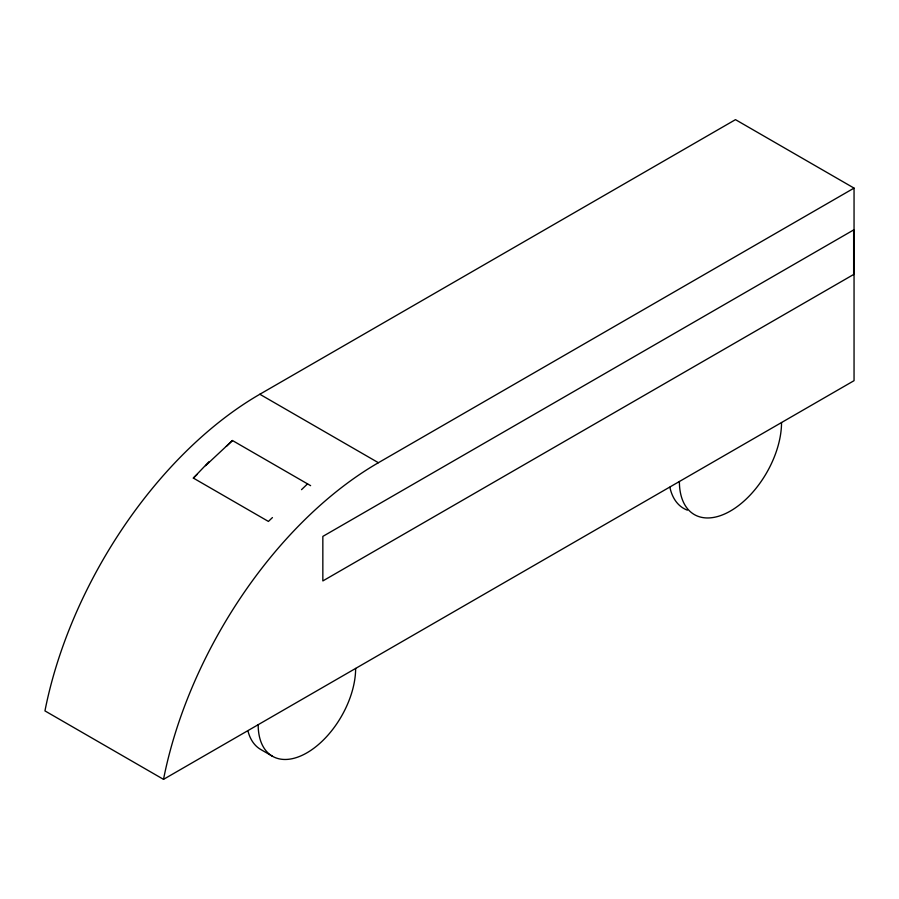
<?xml version="1.0" encoding="UTF-8"?>
<svg xmlns="http://www.w3.org/2000/svg" width="899" height="899" viewBox="0 0 899 899"><rect width="100%" height="100%" fill="white"/><g stroke="black" fill="none" stroke-linecap="round" stroke-linejoin="round"><path stroke-width="1.35" d="M205.534 465.704L232.459 440.521L310.627 485.662M272.431 517.577L268.419 521.431L193.341 478.077L208.984 461.726M193.341 478.077L197.218 474.346M226.379 446.353L232.459 440.521M301.525 489.652L307.537 483.876M259.833 394.256L735.483 119.646L854.05 188.105L854.05 380.67L163.517 779.354L44.95 710.895A313.717 181.126 -60 0 1 259.833 394.256L378.4 462.715L854.05 188.105M272.442 756.25L260.721 749.474A68.908 39.792 -60 0 1 248.113 731.539M163.517 779.354A313.717 181.126 -60 0 1 378.4 462.715M355.633 668.429A68.908 39.792 -60 0 1 306.907 752.834A68.908 39.792 -60 0 1 258.17 724.695M781.534 422.541A72.223 41.702 -60 0 1 730.46 511.003A72.223 41.702 -60 0 1 679.386 481.516M687.375 510.149A72.223 41.702 -60 0 1 669.879 487.224M853.645 229.942L322.842 536.4L322.842 580.934L853.645 274.476L853.645 229.942"/></g></svg>
